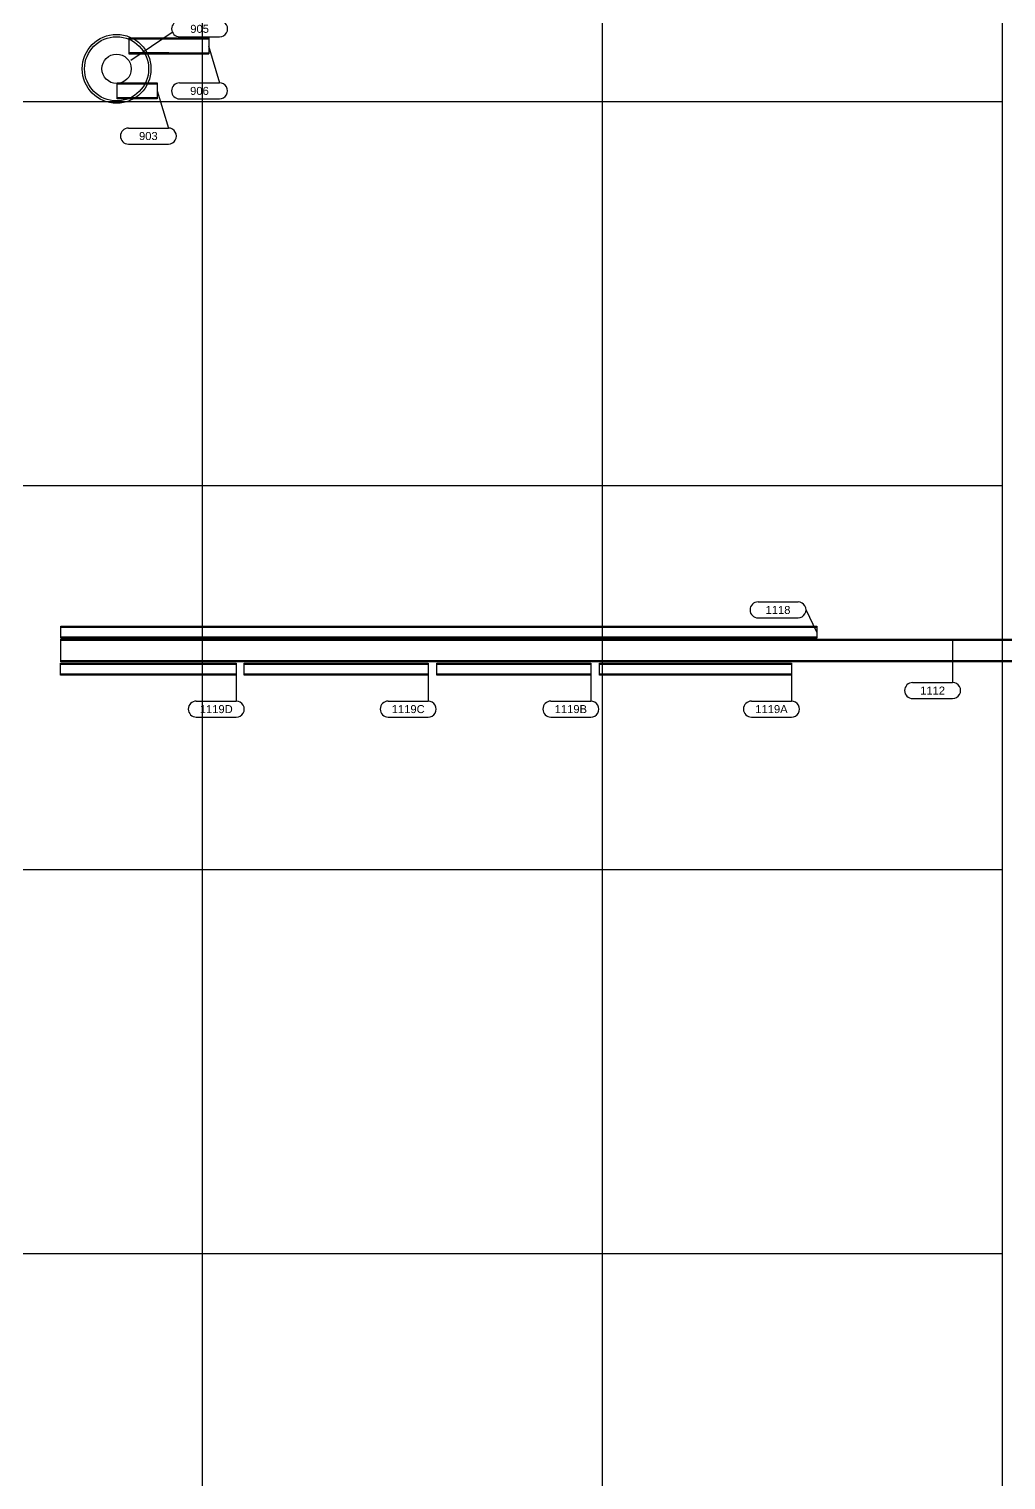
# Model space of a CAD drawing. Header units: inches. Extents: x -21257 to 11444, y 0 to 8704.
# Drawn here: x 5468 to 6934, y 4352 to 6528 of the extents above; entities that cross this region are included whole.
import ezdxf
from ezdxf.enums import TextEntityAlignment as Align

# ---------------------------------------------------------------- set-up
doc = ezdxf.new("R2010")
doc.units = ezdxf.units.IN
doc.header["$MEASUREMENT"] = 0
doc.linetypes.add('ACAD_ISO02W100', pattern=[15, 12, -3])
doc.linetypes.add('CENTER2', pattern=[1.125, 0.75, -0.125, 0.125, -0.125])
for name, color, linetype in [('1100-CONV-BELT', 6, 'Continuous'), ('1100-CONV-GUARD', 6, 'Continuous'), ('1100-CONV-LAYOUT', 152, 'Continuous'), ('1100-CONV-NUMBERS', 152, 'Continuous'), ('1200-CONV-LAYOUT', 12, 'Continuous'), ('900-CONV-LAYOUT', 5, 'Continuous'), ('900-CONV-NUMBERS', 5, 'Continuous'), ('Bldg_Cline', 8, 'CENTER2')]:
    doc.layers.add(name, color=color, linetype=linetype)
doc.styles.get("Standard").update_dxf_attribs({"font": 'helvl.shx'})

# ---------------------------------------------------------------- blocks, each defined once
blk = doc.blocks.new('Promise-US15-100330-00-10-003 Bldg Colums')
at = {"layer": 'Bldg_Cline'}
for p, q in [((4800, 7192), (4800, 8)), ((5400, 7192), (5400, 8)), ((6000, 7192), (6000, 8)), ((72, 5904), (6000, 5904)), ((72, 5328), (6000, 5328)), ((72, 4752), (6000, 4752)), ((72, 4176), (6000, 4176))]:
    blk.add_line(p, q, dxfattribs=at)
blk = doc.blocks.new('DCBLOCK')
at = {"linetype": 'Continuous'}
for p, q in [((-0.625, 0), (0, 0)), ((-0.625, -0.25), (0, -0.25))]:
    blk.add_line(p, q, dxfattribs=at)
for centre, start, end in [((-0.625, -0.125), 90, 269.9999), ((0, -0.125), 269.9999, 90)]:
    blk.add_arc(centre, 0.125, start, end)
blk.add_attdef('FORTNAITEM', text='', height=0.125).set_placement((-0.313, -0.125), align=Align.MIDDLE_CENTER)
at = {"flags": 1}
blk.add_attdef('SERIALNUM', (-0.625, -0.344), '', height=0.125, dxfattribs=at)
blk = doc.blocks.new('Promise-US15-100330-00-20-408 900 1100 Series')
at = {"color": 1}
for p, q in [((-8383.3, -8934, 30), (-8367.2, -8934, 30)), ((-8376.1, -8934.1, 30), (-8367.2, -8934.1, 30)), ((-8367.2, -8933.3, 30), (-8367.1, -8933.3, 30)), ((-8367.1, -8933.3, 30), (-8367, -8933.3, 30)), ((-8367, -8933.3, 30), (-8366.1, -8933.2, 30)), ((-8366.1, -8933.2, 30), (-8363.6, -8933.2, 30)), ((-8425.9, -8992.7, 30), (-8425.9, -8976.6, 30)), ((-8426.6, -8992.9, 30), (-8426.6, -8992.7, 30)), ((-8426.6, -8992.7, 30), (-8426.6, -8992.7, 30)), ((-8426.6, -8993.7, 30), (-8426.6, -8992.9, 30)), ((-8426.6, -8996.2, 30), (-8426.6, -8993.7, 30))]:
    blk.add_line(p, q, dxfattribs=at)
for centre, radius, start, end in [((-8426.2, -8933.6, 30), 62.6, 269.6364, 0.3636), ((-8426.2, -8933.6, 30), 59, 269.6364, 0.3636), ((-8428.5, -8931.3, 30), 28.4, 275.4025, 354.7449), ((-8428.7, -8931.2, 30), 27.1, 275.9015, 354.1549)]:
    blk.add_arc(centre, radius, start, end, dxfattribs=at)
at = {"layer": '1100-CONV-GUARD', "color": 1}
blk.add_3dface([(-8369.2, -8934, 30), (-8367.7, -8934, 30), (-8367.7, -8934, 30), (-8369.2, -8934, 30)], dxfattribs=at)
blk.add_3dface([(-8369.2, -8934, 30), (-8367.7, -8934, 30), (-8367.7, -8934, 30), (-8369.2, -8934, 30)], dxfattribs=at)
at = {"layer": '1100-CONV-LAYOUT', "linetype": 'Continuous'}
for p, q in [((-8400.2, -7253.9, 23.5), (-8401.7, -7253.9, 23.5)), ((-8400.2, -7253.9, 30), (-8401.7, -7253.9, 30)), ((-8400.2, -7253.9, 30), (-8400.2, -7253.9, 23.5)), ((-8369.2, -7253.9, 23.5), (-8367.7, -7253.9, 23.5)), ((-8369.2, -7253.9, 30), (-8369.2, -7253.9, 23.5)), ((-8367.7, -7253.9, 30), (-8369.2, -7253.9, 30)), ((-8400.2, -8933.9, 23.5), (-8401.7, -8933.9, 23.5)), ((-8401.7, -8933.9, 30), (-8400.2, -8933.9, 30)), ((-8400.2, -8933.9, 30), (-8400.2, -8933.9, 23.5)), ((-8367.7, -8933.9, 23.5), (-8369.2, -8933.9, 23.5)), ((-8369.2, -8933.9, 23.5), (-8369.2, -8933.9, 30)), ((-8367.7, -8933.9, 30), (-8369.2, -8933.9, 30))]:
    blk.add_line(p, q, dxfattribs=at)
at = {"layer": '1100-CONV-LAYOUT', "color": 1, "linetype": 'Continuous'}
for p, q in [((-8400.2, -8934, 30), (-8401.7, -8934, 30)), ((-8401.7, -8934, 30), (-8400.2, -8934, 30)), ((-8400.2, -8934, 23.5), (-8401.7, -8934, 23.5)), ((-8400.2, -8934, 30), (-8400.2, -8934, 23.5)), ((-8400.2, -8934, 30), (-8400.2, -8934, 23.5)), ((-8367.7, -8934, 30), (-8369.2, -8934, 30)), ((-8369.2, -8934, 30), (-8369.2, -8934, 23.5)), ((-8369.2, -8934, 23.5), (-8367.7, -8934, 23.5)), ((-8367.7, -8934, 30), (-8369.2, -8934, 30)), ((-8369.2, -8934, 23.5), (-8369.2, -8934, 30)), ((-8367.7, -8934, 23.5), (-8369.2, -8934, 23.5)), ((-10034, -8959.6, 23.5), (-10034, -8958.1, 23.5)), ((-10034, -8958.1, 30), (-10034, -8959.6, 30)), ((-10034, -8959.6, 30), (-10034, -8959.6, 23.5)), ((-9416, -8959.6, 23.5), (-9416, -8958.1, 23.5)), ((-9416, -8959.6, 30), (-9416, -8958.1, 30)), ((-9416, -8959.6, 30), (-9416, -8959.6, 23.5)), ((-8816, -8959.6, 23.5), (-8816, -8958.1, 23.5)), ((-8816, -8959.6, 30), (-8816, -8958.1, 30)), ((-8816, -8959.6, 30), (-8816, -8959.6, 23.5)), ((-8696, -8959.6, 23.5), (-8696, -8958.1, 23.5)), ((-8696, -8959.6, 30), (-8696, -8958.1, 30)), ((-8696, -8959.6, 30), (-8696, -8959.6, 23.5)), ((-8695.9, -8959.6, 23.5), (-8695.9, -8958.1, 23.5)), ((-8695.9, -8958.1, 30), (-8695.9, -8959.6, 30)), ((-8695.9, -8959.6, 30), (-8695.9, -8959.6, 23.5)), ((-8426.9, -8959.6, 30), (-8426.9, -8959.6, 23.5)), ((-8426.9, -8959.6, 30), (-8426.9, -8959.6, 23.5)), ((-8426.9, -8959.6, 30), (-8426.9, -8959.6, 23.5)), ((-8425.9, -8959.6, 23.5), (-8425.9, -8958.1, 23.5)), ((-8425.9, -8959.6, 30), (-8425.9, -8958.1, 30)), ((-8425.9, -8959.6, 30), (-8425.9, -8959.6, 23.5)), ((-10034, -8992.1, 23.5), (-10034, -8990.6, 23.5)), ((-10034, -8990.6, 23.5), (-10034, -8990.6, 30)), ((-10034, -8992.1, 30), (-10034, -8990.6, 30)), ((-9416, -8990.6, 23.5), (-9416, -8992.1, 23.5)), ((-9416, -8990.6, 30), (-9416, -8990.6, 23.5)), ((-9416, -8992.1, 30), (-9416, -8990.6, 30)), ((-8816, -8990.6, 23.5), (-8816, -8992.1, 23.5)), ((-8816, -8990.6, 30), (-8816, -8990.6, 23.5)), ((-8816, -8992.1, 30), (-8816, -8990.6, 30)), ((-8696, -8990.6, 23.5), (-8696, -8992.1, 23.5)), ((-8696, -8990.6, 30), (-8696, -8990.6, 23.5)), ((-8696, -8992.1, 30), (-8696, -8990.6, 30)), ((-8695.9, -8992.1, 23.5), (-8695.9, -8990.6, 23.5)), ((-8695.9, -8990.6, 23.5), (-8695.9, -8990.6, 30)), ((-8695.9, -8992.1, 30), (-8695.9, -8990.6, 30)), ((-8425.9, -8990.6, 23.5), (-8425.9, -8992.1, 23.5)), ((-8425.9, -8990.6, 30), (-8425.9, -8990.6, 23.5)), ((-8425.9, -8992.1, 30), (-8425.9, -8990.6, 30))]:
    blk.add_line(p, q, dxfattribs=at)
at = {"layer": '1100-CONV-LAYOUT', "color": 1, "linetype": 'ACAD_ISO02W100'}
for p, q in [((-8387.7, -8934, 30), (-8387.7, -8934, 30)), ((-8381.7, -8934, 30), (-8381.7, -8934, 30))]:
    blk.add_line(p, q, dxfattribs=at)
at = {"layer": '1100-CONV-LAYOUT'}
for points in [[(-8420.2, -7253.9, 30), (-8420.2, -7253.9, 26.5), (-8421.7, -7253.9, 26.5), (-8421.7, -7253.9, 30)], [(-8420.2, -7253.9, 26.5), (-8420.2, -8933.9, 26.5), (-8421.7, -8933.9, 26.5), (-8421.7, -7253.9, 26.5)], [(-8420.2, -7253.9, 30), (-8420.2, -8933.9, 30), (-8421.7, -8933.9, 30), (-8421.7, -7253.9, 30)], [(-8405.2, -7253.9, 30), (-8405.2, -8933.9, 30), (-8420.2, -8933.9, 30), (-8420.2, -7253.9, 30)], [(-8420.2, -7253.9, 30), (-8420.2, -8933.9, 30), (-8420.2, -8933.9, 26.5), (-8420.2, -7253.9, 26.5)], [(-8403.7, -7253.9, 30), (-8403.7, -7253.9, 26.5), (-8405.2, -7253.9, 26.5), (-8405.2, -7253.9, 30)], [(-8405.2, -7253.9, 30), (-8405.2, -8933.9, 30), (-8405.2, -8933.9, 26.5), (-8405.2, -7253.9, 26.5)], [(-8403.7, -7253.9, 26.5), (-8403.7, -8933.9, 26.5), (-8405.2, -8933.9, 26.5), (-8405.2, -7253.9, 26.5)], [(-8403.7, -7253.9, 30), (-8403.7, -8933.9, 30), (-8405.2, -8933.9, 30), (-8405.2, -7253.9, 30)], [(-8400.2, -7253.9, 23.5), (-8400.2, -8933.9, 23.5), (-8401.7, -8933.9, 23.5), (-8401.7, -7253.9, 23.5)], [(-8400.2, -7253.9, 30), (-8400.2, -8933.9, 30), (-8401.7, -8933.9, 30), (-8401.7, -7253.9, 30)], [(-8369.2, -7253.9, 30), (-8369.2, -8933.9, 30), (-8400.2, -8933.9, 30), (-8400.2, -7253.9, 30)], [(-8400.2, -7253.9, 30), (-8400.2, -8933.9, 30), (-8400.2, -8933.9, 23.5), (-8400.2, -7253.9, 23.5)], [(-8369.2, -7253.9, 30), (-8369.2, -8933.9, 30), (-8369.2, -8933.9, 23.5), (-8369.2, -7253.9, 23.5)], [(-8367.7, -7253.9, 23.5), (-8367.7, -8933.9, 23.5), (-8369.2, -8933.9, 23.5), (-8369.2, -7253.9, 23.5)], [(-8367.7, -7253.9, 30), (-8367.7, -8933.9, 30), (-8369.2, -8933.9, 30), (-8369.2, -7253.9, 30)], [(-8364.2, -7253.9, 30), (-8364.2, -7253.9, 26.5), (-8365.7, -7253.9, 26.5), (-8365.7, -7253.9, 30)], [(-8364.2, -7253.9, 26.5), (-8364.2, -8933.9, 26.5), (-8365.7, -8933.9, 26.5), (-8365.7, -7253.9, 26.5)], [(-8364.2, -7253.9, 30), (-8364.2, -8933.9, 30), (-8365.7, -8933.9, 30), (-8365.7, -7253.9, 30)], [(-8349.2, -7253.9, 30), (-8349.2, -8933.9, 30), (-8364.2, -8933.9, 30), (-8364.2, -7253.9, 30)], [(-8364.2, -7253.9, 30), (-8364.2, -8933.9, 30), (-8364.2, -8933.9, 26.5), (-8364.2, -7253.9, 26.5)], [(-8347.7, -7253.9, 30), (-8347.7, -7253.9, 26.5), (-8349.2, -7253.9, 26.5), (-8349.2, -7253.9, 30)], [(-8349.2, -7253.9, 30), (-8349.2, -8933.9, 30), (-8349.2, -8933.9, 26.5), (-8349.2, -7253.9, 26.5)], [(-8347.7, -7253.9, 26.5), (-8347.7, -8933.9, 26.5), (-8349.2, -8933.9, 26.5), (-8349.2, -7253.9, 26.5)], [(-8347.7, -7253.9, 30), (-8347.7, -8933.9, 30), (-8349.2, -8933.9, 30), (-8349.2, -7253.9, 30)], [(-8421.7, -8933.9, 30), (-8420.2, -8933.9, 30), (-8420.2, -8933.9, 26.5), (-8421.7, -8933.9, 26.5)], [(-8403.7, -8933.9, 30), (-8403.7, -8933.9, 26.5), (-8405.2, -8933.9, 26.5), (-8405.2, -8933.9, 30)], [(-8365.7, -8933.9, 30), (-8364.2, -8933.9, 30), (-8364.2, -8933.9, 26.5), (-8365.7, -8933.9, 26.5)], [(-8347.7, -8933.9, 30), (-8347.7, -8933.9, 26.5), (-8349.2, -8933.9, 26.5), (-8349.2, -8933.9, 30)], [(-10034.8, -8993.9, 30), (-10034.8, -8995.4, 30), (-10034.8, -8995.4, 26.5), (-10034.8, -8993.9, 26.5)], [(-9770.8, -8995.4, 26.5), (-10034.8, -8995.4, 26.5), (-10034.8, -8993.9, 26.5), (-9770.8, -8993.9, 26.5)], [(-9770.8, -8995.4, 30), (-10034.8, -8995.4, 30), (-10034.8, -8993.9, 30), (-9770.8, -8993.9, 30)], [(-9770.8, -9010.4, 30), (-10034.8, -9010.4, 30), (-10034.8, -8995.4, 30), (-9770.8, -8995.4, 30)], [(-9770.8, -8995.4, 30), (-10034.8, -8995.4, 30), (-10034.8, -8995.4, 26.5), (-9770.8, -8995.4, 26.5)], [(-9770.8, -8995.4, 30), (-9770.8, -8995.4, 26.5), (-9770.8, -8993.9, 26.5), (-9770.8, -8993.9, 30)], [(-9758.8, -8993.9, 30), (-9758.8, -8995.4, 30), (-9758.8, -8995.4, 26.5), (-9758.8, -8993.9, 26.5)], [(-9482.8, -8995.4, 26.5), (-9758.8, -8995.4, 26.5), (-9758.8, -8993.9, 26.5), (-9482.8, -8993.9, 26.5)], [(-9482.8, -8995.4, 30), (-9758.8, -8995.4, 30), (-9758.8, -8993.9, 30), (-9482.8, -8993.9, 30)], [(-9482.8, -9010.4, 30), (-9758.8, -9010.4, 30), (-9758.8, -8995.4, 30), (-9482.8, -8995.4, 30)], [(-9482.8, -8995.4, 30), (-9758.8, -8995.4, 30), (-9758.8, -8995.4, 26.5), (-9482.8, -8995.4, 26.5)], [(-9482.8, -8995.4, 30), (-9482.8, -8995.4, 26.5), (-9482.8, -8993.9, 26.5), (-9482.8, -8993.9, 30)], [(-9469.8, -8993.9, 30), (-9469.8, -8995.4, 30), (-9469.8, -8995.4, 26.5), (-9469.8, -8993.9, 26.5)], [(-9238.8, -8995.4, 26.5), (-9469.8, -8995.4, 26.5), (-9469.8, -8993.9, 26.5), (-9238.8, -8993.9, 26.5)], [(-9238.8, -8995.4, 30), (-9469.8, -8995.4, 30), (-9469.8, -8993.9, 30), (-9238.8, -8993.9, 30)], [(-9238.8, -9010.4, 30), (-9469.8, -9010.4, 30), (-9469.8, -8995.4, 30), (-9238.8, -8995.4, 30)], [(-9238.8, -8995.4, 30), (-9469.8, -8995.4, 30), (-9469.8, -8995.4, 26.5), (-9238.8, -8995.4, 26.5)], [(-9238.8, -8995.4, 30), (-9238.8, -8995.4, 26.5), (-9238.8, -8993.9, 26.5), (-9238.8, -8993.9, 30)], [(-9225.8, -8993.9, 30), (-9225.8, -8995.4, 30), (-9225.8, -8995.4, 26.5), (-9225.8, -8993.9, 26.5)], [(-8937.8, -8995.4, 26.5), (-9225.8, -8995.4, 26.5), (-9225.8, -8993.9, 26.5), (-8937.8, -8993.9, 26.5)], [(-8937.8, -8995.4, 30), (-9225.8, -8995.4, 30), (-9225.8, -8993.9, 30), (-8937.8, -8993.9, 30)], [(-8937.8, -9010.4, 30), (-9225.8, -9010.4, 30), (-9225.8, -8995.4, 30), (-8937.8, -8995.4, 30)], [(-8937.8, -8995.4, 30), (-9225.8, -8995.4, 30), (-9225.8, -8995.4, 26.5), (-8937.8, -8995.4, 26.5)], [(-8937.8, -8995.4, 30), (-8937.8, -8995.4, 26.5), (-8937.8, -8993.9, 26.5), (-8937.8, -8993.9, 30)], [(-10034.8, -9011.9, 30), (-10034.8, -9011.9, 26.5), (-10034.8, -9010.4, 26.5), (-10034.8, -9010.4, 30)], [(-9770.8, -9010.4, 30), (-10034.8, -9010.4, 30), (-10034.8, -9010.4, 26.5), (-9770.8, -9010.4, 26.5)], [(-9770.8, -9011.9, 26.5), (-10034.8, -9011.9, 26.5), (-10034.8, -9010.4, 26.5), (-9770.8, -9010.4, 26.5)], [(-9770.8, -9011.9, 30), (-10034.8, -9011.9, 30), (-10034.8, -9010.4, 30), (-9770.8, -9010.4, 30)], [(-9770.8, -9011.9, 30), (-9770.8, -9011.9, 26.5), (-9770.8, -9010.4, 26.5), (-9770.8, -9010.4, 30)], [(-9758.8, -9011.9, 30), (-9758.8, -9011.9, 26.5), (-9758.8, -9010.4, 26.5), (-9758.8, -9010.4, 30)], [(-9482.8, -9010.4, 30), (-9758.8, -9010.4, 30), (-9758.8, -9010.4, 26.5), (-9482.8, -9010.4, 26.5)], [(-9482.8, -9011.9, 26.5), (-9758.8, -9011.9, 26.5), (-9758.8, -9010.4, 26.5), (-9482.8, -9010.4, 26.5)], [(-9482.8, -9011.9, 30), (-9758.8, -9011.9, 30), (-9758.8, -9010.4, 30), (-9482.8, -9010.4, 30)], [(-9482.8, -9011.9, 30), (-9482.8, -9011.9, 26.5), (-9482.8, -9010.4, 26.5), (-9482.8, -9010.4, 30)], [(-9469.8, -9011.9, 30), (-9469.8, -9011.9, 26.5), (-9469.8, -9010.4, 26.5), (-9469.8, -9010.4, 30)], [(-9238.8, -9010.4, 30), (-9469.8, -9010.4, 30), (-9469.8, -9010.4, 26.5), (-9238.8, -9010.4, 26.5)], [(-9238.8, -9011.9, 26.5), (-9469.8, -9011.9, 26.5), (-9469.8, -9010.4, 26.5), (-9238.8, -9010.4, 26.5)], [(-9238.8, -9011.9, 30), (-9469.8, -9011.9, 30), (-9469.8, -9010.4, 30), (-9238.8, -9010.4, 30)], [(-9238.8, -9011.9, 30), (-9238.8, -9011.9, 26.5), (-9238.8, -9010.4, 26.5), (-9238.8, -9010.4, 30)], [(-9225.8, -9011.9, 30), (-9225.8, -9011.9, 26.5), (-9225.8, -9010.4, 26.5), (-9225.8, -9010.4, 30)], [(-8937.8, -9010.4, 30), (-9225.8, -9010.4, 30), (-9225.8, -9010.4, 26.5), (-8937.8, -9010.4, 26.5)], [(-8937.8, -9011.9, 26.5), (-9225.8, -9011.9, 26.5), (-9225.8, -9010.4, 26.5), (-8937.8, -9010.4, 26.5)], [(-8937.8, -9011.9, 30), (-9225.8, -9011.9, 30), (-9225.8, -9010.4, 30), (-8937.8, -9010.4, 30)], [(-8937.8, -9011.9, 30), (-8937.8, -9011.9, 26.5), (-8937.8, -9010.4, 26.5), (-8937.8, -9010.4, 30)]]:
    blk.add_3dface(points, dxfattribs=at)
at = {"layer": '1100-CONV-LAYOUT', "color": 8}
for points in [[(-10034, -8938.3, 30), (-10034, -8939.8, 30), (-10034, -8939.8, 26.5), (-10034, -8938.3, 26.5)], [(-8900, -8939.8, 26.5), (-10034, -8939.8, 26.5), (-10034, -8938.3, 26.5), (-8900, -8938.3, 26.5)], [(-8900, -8939.8, 30), (-10034, -8939.8, 30), (-10034, -8938.3, 30), (-8900, -8938.3, 30)], [(-8900, -8954.8, 30), (-10034, -8954.8, 30), (-10034, -8939.8, 30), (-8900, -8939.8, 30)], [(-8900, -8939.8, 30), (-10034, -8939.8, 30), (-10034, -8939.8, 26.5), (-8900, -8939.8, 26.5)], [(-9380, -8939.8, 30), (-9380, -8939.8, 26.5), (-9380, -8938.3, 26.5), (-9380, -8938.3, 30)], [(-8900, -8939.8, 30), (-8900, -8939.8, 26.5), (-8900, -8938.3, 26.5), (-8900, -8938.3, 30)], [(-10034, -8956.3, 30), (-10034, -8956.3, 26.5), (-10034, -8954.8, 26.5), (-10034, -8954.8, 30)], [(-8900, -8954.8, 30), (-10034, -8954.8, 30), (-10034, -8954.8, 26.5), (-8900, -8954.8, 26.5)], [(-8900, -8956.3, 26.5), (-10034, -8956.3, 26.5), (-10034, -8954.8, 26.5), (-8900, -8954.8, 26.5)], [(-8900, -8956.3, 30), (-10034, -8956.3, 30), (-10034, -8954.8, 30), (-8900, -8954.8, 30)], [(-9380, -8956.3, 30), (-9380, -8956.3, 26.5), (-9380, -8954.8, 26.5), (-9380, -8954.8, 30)], [(-8900, -8956.3, 30), (-8900, -8956.3, 26.5), (-8900, -8954.8, 26.5), (-8900, -8954.8, 30)]]:
    blk.add_3dface(points, dxfattribs=at)
at = {"layer": '1100-CONV-LAYOUT', "color": 1}
for points in [[(-8696, -8959.6, 23.5), (-10034, -8959.6, 23.5), (-10034, -8958.1, 23.5), (-8696, -8958.1, 23.5)], [(-8696, -8959.6, 30), (-10034, -8959.6, 30), (-10034, -8958.1, 30), (-8696, -8958.1, 30)], [(-8696, -8990.6, 30), (-10034, -8990.6, 30), (-10034, -8959.6, 30), (-8696, -8959.6, 30)], [(-8696, -8959.6, 30), (-10034, -8959.6, 30), (-10034, -8959.6, 23.5), (-8696, -8959.6, 23.5)], [(-8425.9, -8959.6, 23.5), (-8695.9, -8959.6, 23.5), (-8695.9, -8958.1, 23.5), (-8425.9, -8958.1, 23.5)], [(-8425.9, -8959.6, 30), (-8695.9, -8959.6, 30), (-8695.9, -8958.1, 30), (-8425.9, -8958.1, 30)], [(-8425.9, -8990.6, 30), (-8695.9, -8990.6, 30), (-8695.9, -8959.6, 30), (-8425.9, -8959.6, 30)], [(-8425.9, -8959.6, 30), (-8695.9, -8959.6, 30), (-8695.9, -8959.6, 23.5), (-8425.9, -8959.6, 23.5)], [(-8696, -8990.6, 30), (-10034, -8990.6, 30), (-10034, -8990.6, 23.5), (-8696, -8990.6, 23.5)], [(-8696, -8992.1, 23.5), (-10034, -8992.1, 23.5), (-10034, -8990.6, 23.5), (-8696, -8990.6, 23.5)], [(-8696, -8992.1, 30), (-10034, -8992.1, 30), (-10034, -8990.6, 30), (-8696, -8990.6, 30)], [(-8425.9, -8990.6, 30), (-8695.9, -8990.6, 30), (-8695.9, -8990.6, 23.5), (-8425.9, -8990.6, 23.5)], [(-8425.9, -8992.1, 23.5), (-8695.9, -8992.1, 23.5), (-8695.9, -8990.6, 23.5), (-8425.9, -8990.6, 23.5)], [(-8425.9, -8992.1, 30), (-8695.9, -8992.1, 30), (-8695.9, -8990.6, 30), (-8425.9, -8990.6, 30)]]:
    blk.add_3dface(points, dxfattribs=at)
at = {"layer": '1100-CONV-NUMBERS', "linetype": 'Continuous'}
for p, q in [((-8384.7, -7253.9, 30), (-8416.9, -7182.7, 360)), ((-8356.7, -7253.9, 30), (-8312.7, -7199.9, 360)), ((-8412.7, -7253.9, 30), (-8461.9, -7214, 360)), ((-9770.8, -9002.9, 30), (-9770.8, -9050.9, 360)), ((-9482.8, -9002.9, 30), (-9482.8, -9050.9, 360)), ((-9238.8, -9002.9, 30), (-9238.8, -9050.9, 360)), ((-8937.8, -9002.9, 30), (-8937.8, -9050.9, 360))]:
    blk.add_line(p, q, dxfattribs=at)
at = {"layer": '1100-CONV-NUMBERS', "color": 8, "linetype": 'Continuous'}
blk.add_line((-8900, -8947.3, 30), (-8916, -8914.2, 360), dxfattribs=at)
at = {"layer": '1100-CONV-NUMBERS', "color": 1, "linetype": 'Continuous'}
for p, q in [((-8696, -8975.1, 30), (-8696, -9023.1, 360)), ((-8425.9, -8975.1, 30), (-8425.9, -9023.1, 360))]:
    blk.add_line(p, q, dxfattribs=at)
at = {"layer": '900-CONV-LAYOUT', "elevation": 26.5}
for points in [[(-9932, -8056.1), (-9812, -8056.1)], [(-9932, -8056.1), (-9932, -8080.1)], [(-9932, -8057.6), (-9812, -8057.6)], [(-9812, -8056.1), (-9812, -8080.1)], [(-9932, -8078.6), (-9812, -8078.6)], [(-9932, -8080.1), (-9812, -8080.1)]]:
    blk.add_lwpolyline(points, dxfattribs=at)
at = {"layer": '900-CONV-LAYOUT'}
for radius in [51.6, 48.1, 22]:
    blk.add_circle((-9950.4, -8102.7, -177.5), radius, dxfattribs=at)
for points in [[(-9872, -8057.6, 30), (-9932, -8057.6, 30), (-9932, -8057.6, 26.5), (-9872, -8057.6, 26.5)], [(-9872, -8078.6, 30), (-9932, -8078.6, 30), (-9932, -8078.6, 26.5), (-9872, -8078.6, 26.5)], [(-9949.5, -8123.8, 30), (-9949.5, -8125.3, 30), (-9949.5, -8125.3, 26.5), (-9949.5, -8123.8, 26.5)], [(-9889.5, -8125.3, 26.5), (-9949.5, -8125.3, 26.5), (-9949.5, -8123.8, 26.5), (-9889.5, -8123.8, 26.5)], [(-9889.5, -8125.3, 30), (-9949.5, -8125.3, 30), (-9949.5, -8123.8, 30), (-9889.5, -8123.8, 30)], [(-9889.5, -8146.3, 30), (-9949.5, -8146.3, 30), (-9949.5, -8125.3, 30), (-9889.5, -8125.3, 30)], [(-9889.5, -8125.3, 30), (-9949.5, -8125.3, 30), (-9949.5, -8125.3, 26.5), (-9889.5, -8125.3, 26.5)], [(-9889.5, -8125.3, 30), (-9889.5, -8125.3, 26.5), (-9889.5, -8123.8, 26.5), (-9889.5, -8123.8, 30)], [(-9949.5, -8147.8, 30), (-9949.5, -8147.8, 26.5), (-9949.5, -8146.3, 26.5), (-9949.5, -8146.3, 30)], [(-9889.5, -8146.3, 30), (-9949.5, -8146.3, 30), (-9949.5, -8146.3, 26.5), (-9889.5, -8146.3, 26.5)], [(-9889.5, -8147.8, 26.5), (-9949.5, -8147.8, 26.5), (-9949.5, -8146.3, 26.5), (-9889.5, -8146.3, 26.5)], [(-9889.5, -8147.8, 30), (-9949.5, -8147.8, 30), (-9949.5, -8146.3, 30), (-9889.5, -8146.3, 30)], [(-9889.5, -8147.8, 30), (-9889.5, -8147.8, 26.5), (-9889.5, -8146.3, 26.5), (-9889.5, -8146.3, 30)]]:
    blk.add_3dface(points, dxfattribs=at)
at = {"layer": '900-CONV-NUMBERS', "linetype": 'Continuous'}
for p, q in [((-9929.2, -8089.7, 230.1), (-9866.8, -8047.6, 360)), ((-9812.7, -8068.1, 30), (-9796, -8123.8, 360)), ((-9889.5, -8135.8, 30), (-9872.7, -8191.5, 360))]:
    blk.add_line(p, q, dxfattribs=at)
at = {"layer": '1100-CONV-NUMBERS', "xscale": 96, "yscale": 96, "zscale": 96}
for p, values in [((-8416.9, -7182.7, 360), {'FORTNAITEM': '1120'}), ((-8312.7, -7199.9, 360), {'FORTNAITEM': '1122'}), ((-8461.9, -7214, 360), {'FORTNAITEM': '1121'}), ((-9770.8, -9050.9, 360), {'FORTNAITEM': '1119D'}), ((-9482.8, -9050.9, 360), {'FORTNAITEM': '1119C'}), ((-9238.8, -9050.9, 360), {'FORTNAITEM': '1119B'}), ((-8937.8, -9050.9, 360), {'FORTNAITEM': '1119A'})]:
    blk.add_blockref('DCBLOCK', p, dxfattribs=at).add_auto_attribs(values)
at = {"layer": '1100-CONV-NUMBERS', "color": 8, "xscale": 96, "yscale": 96, "zscale": 96}
blk.add_blockref('DCBLOCK', (-8928, -8902.2, 360), dxfattribs=at).add_auto_attribs({'FORTNAITEM': '1118'})
at = {"layer": '1100-CONV-NUMBERS', "color": 1, "xscale": 96, "yscale": 96, "zscale": 96}
for p, values in [((-8696, -9023.1, 360), {'FORTNAITEM': '1112'}), ((-8425.9, -9023.1, 360), {'FORTNAITEM': '1108'})]:
    blk.add_blockref('DCBLOCK', p, dxfattribs=at).add_auto_attribs(values)
at = {"layer": '900-CONV-NUMBERS', "xscale": 96, "yscale": 96, "zscale": 96}
for p, values in [((-9795.8, -8030.7, 360), {'FORTNAITEM': '905'}), ((-9796, -8123.8, 360), {'FORTNAITEM': '906'}), ((-9872.7, -8191.5, 360), {'FORTNAITEM': '903'})]:
    blk.add_blockref('DCBLOCK', p, dxfattribs=at).add_auto_attribs(values)

msp = doc.modelspace()

# ---------------------------------------------------------------- linework, layer by layer
at = {"layer": '1100-CONV-LAYOUT', "invisible_edges": 15}
for points in [[(6646.5, 6203.9, 30), (6644.5, 6219, 30), (6646, 6219, 30), (6647.9, 6204.3, 30)], [(6646.5, 6203.9, 24), (6644.5, 6219, 24), (6646, 6219, 24), (6647.9, 6204.3, 24)], [(6679.8, 6213, 30), (6679, 6219, 30), (6646, 6219, 30), (6647.9, 6204.3, 30)], [(6652.4, 6189.9, 30), (6646.5, 6203.9, 30), (6647.9, 6204.3, 30), (6653.7, 6190.7, 30)], [(6652.4, 6189.9, 24), (6646.5, 6203.9, 24), (6647.9, 6204.3, 24), (6653.7, 6190.7, 24)], [(6682.1, 6207.4, 30), (6679.8, 6213, 30), (6647.9, 6204.3, 30), (6653.7, 6190.7, 30)], [(6685.9, 6202.6, 30), (6682.1, 6207.4, 30), (6653.7, 6190.7, 30), (6662.7, 6179, 30)], [(6690.7, 6198.9, 30), (6685.9, 6202.6, 30), (6662.7, 6179, 30), (6674.6, 6170.1, 30)], [(6681.2, 6213.3, 30), (6680.5, 6219, 30), (6679, 6219, 30), (6679.8, 6213, 30)], [(6681.2, 6213.3, 24), (6680.5, 6219, 24), (6679, 6219, 24), (6679.8, 6213, 24)], [(6683.4, 6208.1, 30), (6681.2, 6213.3, 30), (6679.8, 6213, 30), (6682.1, 6207.4, 30)], [(6683.4, 6208.1, 24), (6681.2, 6213.3, 24), (6679.8, 6213, 24), (6682.1, 6207.4, 24)], [(6686.9, 6203.6, 30), (6683.4, 6208.1, 30), (6682.1, 6207.4, 30), (6685.9, 6202.6, 30)], [(6686.9, 6203.6, 24), (6683.4, 6208.1, 24), (6682.1, 6207.4, 24), (6685.9, 6202.6, 24)], [(6691.5, 6200.2, 30), (6686.9, 6203.6, 30), (6685.9, 6202.6, 30), (6690.7, 6198.9, 30)], [(6691.5, 6200.2, 24), (6686.9, 6203.6, 24), (6685.9, 6202.6, 24), (6690.7, 6198.9, 24)], [(6661.7, 6178, 30), (6652.4, 6189.9, 30), (6653.7, 6190.7, 30), (6662.7, 6179, 30)], [(6661.7, 6178, 24), (6652.4, 6189.9, 24), (6653.7, 6190.7, 24), (6662.7, 6179, 24)], [(6696.4, 6196.7, 30), (6690.7, 6198.9, 30), (6674.6, 6170.1, 30), (6688.3, 6164.7, 30)], [(6702.4, 6196, 30), (6696.4, 6196.7, 30), (6688.3, 6164.7, 30), (6703, 6163, 30)], [(6696.7, 6198.1, 30), (6691.5, 6200.2, 30), (6690.7, 6198.9, 30), (6696.4, 6196.7, 30)], [(6696.7, 6198.1, 24), (6691.5, 6200.2, 24), (6690.7, 6198.9, 24), (6696.4, 6196.7, 24)], [(6702.4, 6197.5, 30), (6696.7, 6198.1, 30), (6696.4, 6196.7, 30), (6702.4, 6196, 30)], [(6702.4, 6197.5, 24), (6696.7, 6198.1, 24), (6696.4, 6196.7, 24), (6702.4, 6196, 24)], [(6867.6, 6193.5, 30), (6852.5, 6195.3, 30), (6852.5, 6193.8, 30), (6867.2, 6192.1, 30)], [(6867.6, 6193.5, 24), (6852.5, 6195.3, 24), (6852.5, 6193.8, 24), (6867.2, 6192.1, 24)], [(6859.1, 6160.1, 30), (6853.1, 6160.8, 30), (6852.5, 6193.8, 30), (6867.2, 6192.1, 30)], [(6864.8, 6157.8, 30), (6859.1, 6160.1, 30), (6867.2, 6192.1, 30), (6880.9, 6186.6, 30)], [(6864.8, 6157.8, 30), (6859.1, 6160.1, 30), (6867.2, 6192.1, 30), (6880.9, 6186.6, 30)], [(6869.6, 6154.2, 30), (6864.8, 6157.8, 30), (6880.9, 6186.6, 30), (6892.7, 6177.7, 30)], [(6869.6, 6154.2, 30), (6864.8, 6157.8, 30), (6880.9, 6186.6, 30), (6892.7, 6177.7, 30)], [(6881.7, 6187.9, 30), (6867.6, 6193.5, 30), (6867.2, 6192.1, 30), (6880.9, 6186.6, 30)], [(6881.7, 6187.9, 24), (6867.6, 6193.5, 24), (6867.2, 6192.1, 24), (6880.9, 6186.6, 24)], [(6881.7, 6187.9, 30), (6867.6, 6193.5, 30), (6867.2, 6192.1, 30), (6880.9, 6186.6, 30)], [(6881.7, 6187.9, 24), (6867.6, 6193.5, 24), (6867.2, 6192.1, 24), (6880.9, 6186.6, 24)], [(6893.8, 6178.8, 30), (6881.7, 6187.9, 30), (6880.9, 6186.6, 30), (6892.7, 6177.7, 30)], [(6893.8, 6178.8, 24), (6881.7, 6187.9, 24), (6880.9, 6186.6, 24), (6892.7, 6177.7, 24)], [(6893.8, 6178.8, 30), (6881.7, 6187.9, 30), (6880.9, 6186.6, 30), (6892.7, 6177.7, 30)], [(6893.8, 6178.8, 24), (6881.7, 6187.9, 24), (6880.9, 6186.6, 24), (6892.7, 6177.7, 24)], [(6673.8, 6168.8, 30), (6661.7, 6178, 30), (6662.7, 6179, 30), (6674.6, 6170.1, 30)], [(6673.8, 6168.8, 24), (6661.7, 6178, 24), (6662.7, 6179, 24), (6674.6, 6170.1, 24)], [(6687.9, 6163.2, 30), (6673.8, 6168.8, 30), (6674.6, 6170.1, 30), (6688.3, 6164.7, 30)], [(6687.9, 6163.2, 24), (6673.8, 6168.8, 24), (6674.6, 6170.1, 24), (6688.3, 6164.7, 24)], [(6703, 6161.5, 30), (6687.9, 6163.2, 30), (6688.3, 6164.7, 30), (6703, 6163, 30)], [(6703, 6161.5, 24), (6687.9, 6163.2, 24), (6688.3, 6164.7, 24), (6703, 6163, 24)], [(6858.8, 6158.6, 30), (6853.1, 6159.3, 30), (6853.1, 6160.8, 30), (6859.1, 6160.1, 30)], [(6858.8, 6158.6, 24), (6853.1, 6159.3, 24), (6853.1, 6160.8, 24), (6859.1, 6160.1, 24)], [(6864, 6156.5, 30), (6858.8, 6158.6, 30), (6859.1, 6160.1, 30), (6864.8, 6157.8, 30)], [(6864, 6156.5, 24), (6858.8, 6158.6, 24), (6859.1, 6160.1, 24), (6864.8, 6157.8, 24)], [(6864, 6156.5, 30), (6858.8, 6158.6, 30), (6859.1, 6160.1, 30), (6864.8, 6157.8, 30)], [(6864, 6156.5, 24), (6858.8, 6158.6, 24), (6859.1, 6160.1, 24), (6864.8, 6157.8, 24)], [(6873.4, 6149.4, 30), (6869.6, 6154.2, 30), (6892.7, 6177.7, 30), (6901.8, 6166.1, 30)], [(6873.4, 6149.4, 30), (6869.6, 6154.2, 30), (6892.7, 6177.7, 30), (6901.8, 6166.1, 30)], [(6875.7, 6143.8, 30), (6873.4, 6149.4, 30), (6901.8, 6166.1, 30), (6907.5, 6152.4, 30)], [(6875.7, 6143.8, 30), (6873.4, 6149.4, 30), (6901.8, 6166.1, 30), (6907.5, 6152.4, 30)], [(6903.1, 6166.8, 30), (6893.8, 6178.8, 30), (6892.7, 6177.7, 30), (6901.8, 6166.1, 30)], [(6903.1, 6166.8, 24), (6893.8, 6178.8, 24), (6892.7, 6177.7, 24), (6901.8, 6166.1, 24)], [(6903.1, 6166.8, 30), (6893.8, 6178.8, 30), (6892.7, 6177.7, 30), (6901.8, 6166.1, 30)], [(6903.1, 6166.8, 24), (6893.8, 6178.8, 24), (6892.7, 6177.7, 24), (6901.8, 6166.1, 24)], [(6909, 6152.8, 30), (6903.1, 6166.8, 30), (6901.8, 6166.1, 30), (6907.5, 6152.4, 30)], [(6909, 6152.8, 24), (6903.1, 6166.8, 24), (6901.8, 6166.1, 24), (6907.5, 6152.4, 24)], [(6909, 6152.8, 30), (6903.1, 6166.8, 30), (6901.8, 6166.1, 30), (6907.5, 6152.4, 30)], [(6909, 6152.8, 24), (6903.1, 6166.8, 24), (6901.8, 6166.1, 24), (6907.5, 6152.4, 24)], [(6868.6, 6153.1, 30), (6864, 6156.5, 30), (6864.8, 6157.8, 30), (6869.6, 6154.2, 30)], [(6868.6, 6153.1, 24), (6864, 6156.5, 24), (6864.8, 6157.8, 24), (6869.6, 6154.2, 24)], [(6868.6, 6153.1, 30), (6864, 6156.5, 30), (6864.8, 6157.8, 30), (6869.6, 6154.2, 30)], [(6868.6, 6153.1, 24), (6864, 6156.5, 24), (6864.8, 6157.8, 24), (6869.6, 6154.2, 24)], [(6872.1, 6148.6, 30), (6868.6, 6153.1, 30), (6869.6, 6154.2, 30), (6873.4, 6149.4, 30)], [(6872.1, 6148.6, 24), (6868.6, 6153.1, 24), (6869.6, 6154.2, 24), (6873.4, 6149.4, 24)], [(6872.1, 6148.6, 30), (6868.6, 6153.1, 30), (6869.6, 6154.2, 30), (6873.4, 6149.4, 30)], [(6872.1, 6148.6, 24), (6868.6, 6153.1, 24), (6869.6, 6154.2, 24), (6873.4, 6149.4, 24)], [(6874.2, 6143.4, 30), (6872.1, 6148.6, 30), (6873.4, 6149.4, 30), (6875.7, 6143.8, 30)], [(6874.2, 6143.4, 24), (6872.1, 6148.6, 24), (6873.4, 6149.4, 24), (6875.7, 6143.8, 24)], [(6874.2, 6143.4, 30), (6872.1, 6148.6, 30), (6873.4, 6149.4, 30), (6875.7, 6143.8, 30)], [(6874.2, 6143.4, 24), (6872.1, 6148.6, 24), (6873.4, 6149.4, 24), (6875.7, 6143.8, 24)], [(6875, 6137.8, 30), (6874.2, 6143.4, 30), (6875.7, 6143.8, 30), (6876.5, 6137.8, 30)], [(6875, 6137.8, 24), (6874.2, 6143.4, 24), (6875.7, 6143.8, 24), (6876.5, 6137.8, 24)], [(6875, 6137.8, 30), (6874.2, 6143.4, 30), (6875.7, 6143.8, 30), (6876.5, 6137.8, 30)], [(6875, 6137.8, 24), (6874.2, 6143.4, 24), (6875.7, 6143.8, 24), (6876.5, 6137.8, 24)], [(6876.5, 6137.8, 30), (6875.7, 6143.8, 30), (6907.5, 6152.4, 30), (6909.5, 6137.8, 30)], [(6876.5, 6137.8, 30), (6875.7, 6143.8, 30), (6907.5, 6152.4, 30), (6909.5, 6137.8, 30)], [(6911, 6137.8, 30), (6909, 6152.8, 30), (6907.5, 6152.4, 30), (6909.5, 6137.8, 30)], [(6911, 6137.8, 24), (6909, 6152.8, 24), (6907.5, 6152.4, 24), (6909.5, 6137.8, 24)], [(6911, 6137.8, 30), (6909, 6152.8, 30), (6907.5, 6152.4, 30), (6909.5, 6137.8, 30)], [(6911, 6137.8, 24), (6909, 6152.8, 24), (6907.5, 6152.4, 24), (6909.5, 6137.8, 24)], [(6682, 5663.3, 30), (6681.1, 5655.2, 30), (6682.5, 5654.8, 30), (6683.5, 5663.3, 30)], [(6682, 5663.3, 26.5), (6681.1, 5655.2, 26.5), (6682.5, 5654.8, 26.5), (6683.5, 5663.3, 26.5)], [(6683.5, 5663.3, 30), (6682.5, 5654.8, 30), (6697.1, 5651.1, 30), (6698.5, 5663.6, 30)], [(6700, 5663.6, 30), (6698.5, 5650.8, 30), (6697.1, 5651.1, 30), (6698.5, 5663.6, 30)], [(6700, 5663.6, 26.5), (6698.5, 5650.8, 26.5), (6697.1, 5651.1, 26.5), (6698.5, 5663.6, 26.5)], [(6666.7, 5636, 30), (6659.1, 5632.8, 30), (6659.5, 5631.4, 30), (6667.4, 5634.7, 30)], [(6666.7, 5636, 26.5), (6659.1, 5632.8, 26.5), (6659.5, 5631.4, 26.5), (6667.4, 5634.7, 26.5)], [(6673.1, 5641, 30), (6666.7, 5636, 30), (6667.4, 5634.7, 30), (6674.2, 5640, 30)], [(6673.1, 5641, 26.5), (6666.7, 5636, 26.5), (6667.4, 5634.7, 26.5), (6674.2, 5640, 26.5)], [(6674.2, 5640, 30), (6667.4, 5634.7, 30), (6675, 5621.8, 30), (6684.9, 5629.5, 30)], [(6678, 5647.6, 30), (6673.1, 5641, 30), (6674.2, 5640, 30), (6679.3, 5646.8, 30)], [(6678, 5647.6, 26.5), (6673.1, 5641, 26.5), (6674.2, 5640, 26.5), (6679.3, 5646.8, 26.5)], [(6679.3, 5646.8, 30), (6674.2, 5640, 30), (6684.9, 5629.5, 30), (6692.4, 5639.5, 30)], [(6681.1, 5655.2, 30), (6678, 5647.6, 30), (6679.3, 5646.8, 30), (6682.5, 5654.8, 30)], [(6681.1, 5655.2, 26.5), (6678, 5647.6, 26.5), (6679.3, 5646.8, 26.5), (6682.5, 5654.8, 26.5)], [(6682.5, 5654.8, 30), (6679.3, 5646.8, 30), (6692.4, 5639.5, 30), (6697.1, 5651.1, 30)], [(6693.7, 5638.8, 30), (6685.9, 5628.4, 30), (6684.9, 5629.5, 30), (6692.4, 5639.5, 30)], [(6693.7, 5638.8, 26.5), (6685.9, 5628.4, 26.5), (6684.9, 5629.5, 26.5), (6692.4, 5639.5, 26.5)], [(6698.5, 5650.8, 30), (6693.7, 5638.8, 30), (6692.4, 5639.5, 30), (6697.1, 5651.1, 30)], [(6698.5, 5650.8, 26.5), (6693.7, 5638.8, 26.5), (6692.4, 5639.5, 26.5), (6697.1, 5651.1, 26.5)], [(6877.5, 5637.1, 30), (6876.8, 5631.5, 30), (6878.3, 5631.1, 30), (6879, 5637.2, 30)], [(6877.5, 5637.1, 24), (6876.8, 5631.5, 24), (6878.3, 5631.1, 24), (6879, 5637.2, 24)], [(6879, 5637.2, 30), (6878.3, 5631.1, 30), (6910.3, 5623.1, 30), (6912, 5637.7, 30)], [(6913.5, 5637.8, 30), (6911.8, 5622.7, 30), (6910.3, 5623.1, 30), (6912, 5637.7, 30)], [(6913.5, 5637.8, 24), (6911.8, 5622.7, 24), (6910.3, 5623.1, 24), (6912, 5637.7, 24)], [(6659.1, 5632.8, 30), (6651, 5631.8, 30), (6651, 5630.3, 30), (6659.5, 5631.4, 30)], [(6659.1, 5632.8, 26.5), (6651, 5631.8, 26.5), (6651, 5630.3, 26.5), (6659.5, 5631.4, 26.5)], [(6659.5, 5631.4, 30), (6651, 5630.3, 30), (6651, 5615.3, 30), (6663.4, 5616.9, 30)], [(6663.8, 5615.5, 30), (6651, 5613.8, 30), (6651, 5615.3, 30), (6663.4, 5616.9, 30)], [(6663.8, 5615.5, 26.5), (6651, 5613.8, 26.5), (6651, 5615.3, 26.5), (6663.4, 5616.9, 26.5)], [(6667.4, 5634.7, 30), (6659.5, 5631.4, 30), (6663.4, 5616.9, 30), (6675, 5621.8, 30)], [(6675.7, 5620.5, 30), (6663.8, 5615.5, 30), (6663.4, 5616.9, 30), (6675, 5621.8, 30)], [(6675.7, 5620.5, 26.5), (6663.8, 5615.5, 26.5), (6663.4, 5616.9, 26.5), (6675, 5621.8, 26.5)], [(6685.9, 5628.4, 30), (6675.7, 5620.5, 30), (6675, 5621.8, 30), (6684.9, 5629.5, 30)], [(6685.9, 5628.4, 26.5), (6675.7, 5620.5, 26.5), (6675, 5621.8, 26.5), (6684.9, 5629.5, 26.5)], [(6861.6, 5616, 30), (6856, 5615.3, 30), (6856, 5613.8, 30), (6862, 5614.6, 30)], [(6861.6, 5616, 24), (6856, 5615.3, 24), (6856, 5613.8, 24), (6862, 5614.6, 24)], [(6862, 5614.6, 30), (6856, 5613.8, 30), (6856, 5580.8, 30), (6870.7, 5582.7, 30)], [(6866.9, 5618.2, 30), (6861.6, 5616, 30), (6862, 5614.6, 30), (6867.6, 5616.9, 30)], [(6866.9, 5618.2, 24), (6861.6, 5616, 24), (6862, 5614.6, 24), (6867.6, 5616.9, 24)], [(6867.6, 5616.9, 30), (6862, 5614.6, 30), (6870.7, 5582.7, 30), (6884.3, 5588.4, 30)], [(6871.3, 5621.7, 30), (6866.9, 5618.2, 30), (6867.6, 5616.9, 30), (6872.4, 5620.6, 30)], [(6871.3, 5621.7, 24), (6866.9, 5618.2, 24), (6867.6, 5616.9, 24), (6872.4, 5620.6, 24)], [(6872.4, 5620.6, 30), (6867.6, 5616.9, 30), (6884.3, 5588.4, 30), (6895.9, 5597.5, 30)], [(6874.7, 5626.2, 30), (6871.3, 5621.7, 30), (6872.4, 5620.6, 30), (6876, 5625.5, 30)], [(6874.7, 5626.2, 24), (6871.3, 5621.7, 24), (6872.4, 5620.6, 24), (6876, 5625.5, 24)], [(6876, 5625.5, 30), (6872.4, 5620.6, 30), (6895.9, 5597.5, 30), (6904.8, 5609.3, 30)], [(6876.8, 5631.5, 30), (6874.7, 5626.2, 30), (6876, 5625.5, 30), (6878.3, 5631.1, 30)], [(6876.8, 5631.5, 24), (6874.7, 5626.2, 24), (6876, 5625.5, 24), (6878.3, 5631.1, 24)], [(6878.3, 5631.1, 30), (6876, 5625.5, 30), (6904.8, 5609.3, 30), (6910.3, 5623.1, 30)], [(6911.8, 5622.7, 30), (6906.1, 5608.6, 30), (6904.8, 5609.3, 30), (6910.3, 5623.1, 30)], [(6911.8, 5622.7, 24), (6906.1, 5608.6, 24), (6904.8, 5609.3, 24), (6910.3, 5623.1, 24)], [(6897, 5596.5, 30), (6885, 5587.1, 30), (6884.3, 5588.4, 30), (6895.9, 5597.5, 30)], [(6897, 5596.5, 24), (6885, 5587.1, 24), (6884.3, 5588.4, 24), (6895.9, 5597.5, 24)], [(6906.1, 5608.6, 30), (6897, 5596.5, 30), (6895.9, 5597.5, 30), (6904.8, 5609.3, 30)], [(6906.1, 5608.6, 24), (6897, 5596.5, 24), (6895.9, 5597.5, 24), (6904.8, 5609.3, 24)], [(6871, 5581.3, 24), (6856, 5579.3, 24), (6856, 5580.8, 24), (6870.7, 5582.7, 24)], [(6871, 5581.3, 30), (6856, 5579.3, 30), (6856, 5580.8, 30), (6870.7, 5582.7, 30)], [(6885, 5587.1, 30), (6871, 5581.3, 30), (6870.7, 5582.7, 30), (6884.3, 5588.4, 30)], [(6885, 5587.1, 24), (6871, 5581.3, 24), (6870.7, 5582.7, 24), (6884.3, 5588.4, 24)]]:
    msp.add_3dface(points, dxfattribs=at)
at = {"layer": '1200-CONV-LAYOUT', "invisible_edges": 15}
for points in [[(6704.5, 5635.8, 84), (6703.5, 5627.3, 84), (6723.9, 5622.1, 84), (6725.5, 5636.1, 84)], [(6704.5, 5635.8, 84), (6703.5, 5627.3, 84), (6723.9, 5622.1, 84), (6725.5, 5636.1, 84)], [(6704.5, 5635.8, 84), (6703.5, 5627.3, 84), (6723.9, 5622.1, 84), (6725.5, 5636.1, 84)], [(6699, 5620, 84), (6694.1, 5613.5, 84), (6695.2, 5612.4, 84), (6700.3, 5619.3, 84)], [(6699, 5620, 74.5), (6694.1, 5613.5, 74.5), (6695.2, 5612.4, 74.5), (6700.3, 5619.3, 74.5)], [(6699, 5620, 84), (6694.1, 5613.5, 84), (6695.2, 5612.4, 84), (6700.3, 5619.3, 84)], [(6699, 5620, 74.5), (6694.1, 5613.5, 74.5), (6695.2, 5612.4, 74.5), (6700.3, 5619.3, 74.5)], [(6699, 5620, 84), (6694.1, 5613.5, 84), (6695.2, 5612.4, 84), (6700.3, 5619.3, 84)], [(6699, 5620, 74.5), (6694.1, 5613.5, 74.5), (6695.2, 5612.4, 74.5), (6700.3, 5619.3, 74.5)], [(6700.3, 5619.3, 84), (6695.2, 5612.4, 84), (6710.2, 5597.7, 84), (6718.6, 5609, 84)], [(6700.3, 5619.3, 84), (6695.2, 5612.4, 84), (6710.2, 5597.7, 84), (6718.6, 5609, 84)], [(6700.3, 5619.3, 84), (6695.2, 5612.4, 84), (6710.2, 5597.7, 84), (6718.6, 5609, 84)], [(6702.1, 5627.6, 84), (6699, 5620, 84), (6700.3, 5619.3, 84), (6703.5, 5627.3, 84)], [(6702.1, 5627.6, 74.5), (6699, 5620, 74.5), (6700.3, 5619.3, 74.5), (6703.5, 5627.3, 74.5)], [(6702.1, 5627.6, 84), (6699, 5620, 84), (6700.3, 5619.3, 84), (6703.5, 5627.3, 84)], [(6702.1, 5627.6, 74.5), (6699, 5620, 74.5), (6700.3, 5619.3, 74.5), (6703.5, 5627.3, 74.5)], [(6702.1, 5627.6, 84), (6699, 5620, 84), (6700.3, 5619.3, 84), (6703.5, 5627.3, 84)], [(6702.1, 5627.6, 74.5), (6699, 5620, 74.5), (6700.3, 5619.3, 74.5), (6703.5, 5627.3, 74.5)], [(6703.5, 5627.3, 84), (6700.3, 5619.3, 84), (6718.6, 5609, 84), (6723.9, 5622.1, 84)], [(6703.5, 5627.3, 84), (6700.3, 5619.3, 84), (6718.6, 5609, 84), (6723.9, 5622.1, 84)], [(6703.5, 5627.3, 84), (6700.3, 5619.3, 84), (6718.6, 5609, 84), (6723.9, 5622.1, 84)], [(6703, 5635.7, 84), (6702.1, 5627.6, 84), (6703.5, 5627.3, 84), (6704.5, 5635.8, 84)], [(6703, 5635.7, 74.5), (6702.1, 5627.6, 74.5), (6703.5, 5627.3, 74.5), (6704.5, 5635.8, 74.5)], [(6703, 5635.7, 84), (6702.1, 5627.6, 84), (6703.5, 5627.3, 84), (6704.5, 5635.8, 84)], [(6703, 5635.7, 74.5), (6702.1, 5627.6, 74.5), (6703.5, 5627.3, 74.5), (6704.5, 5635.8, 74.5)], [(6703, 5635.7, 84), (6702.1, 5627.6, 84), (6703.5, 5627.3, 84), (6704.5, 5635.8, 84)], [(6703, 5635.7, 74.5), (6702.1, 5627.6, 74.5), (6703.5, 5627.3, 74.5), (6704.5, 5635.8, 74.5)], [(6725.3, 5621.7, 84), (6719.9, 5608.3, 84), (6718.6, 5609, 84), (6723.9, 5622.1, 84)], [(6725.3, 5621.7, 74.5), (6719.9, 5608.3, 74.5), (6718.6, 5609, 74.5), (6723.9, 5622.1, 74.5)], [(6725.3, 5621.7, 84), (6719.9, 5608.3, 84), (6718.6, 5609, 84), (6723.9, 5622.1, 84)], [(6725.3, 5621.7, 74.5), (6719.9, 5608.3, 74.5), (6718.6, 5609, 74.5), (6723.9, 5622.1, 74.5)], [(6725.3, 5621.7, 84), (6719.9, 5608.3, 84), (6718.6, 5609, 84), (6723.9, 5622.1, 84)], [(6725.3, 5621.7, 74.5), (6719.9, 5608.3, 74.5), (6718.6, 5609, 74.5), (6723.9, 5622.1, 74.5)], [(6680.1, 5605.3, 84), (6672, 5604.2, 84), (6672, 5602.7, 84), (6680.5, 5603.8, 84)], [(6680.1, 5605.3, 74.5), (6672, 5604.2, 74.5), (6672, 5602.7, 74.5), (6680.5, 5603.8, 74.5)], [(6680.5, 5603.8, 84), (6672, 5602.7, 84), (6672, 5581.7, 84), (6686, 5583.6, 84)], [(6687.7, 5608.5, 84), (6680.1, 5605.3, 84), (6680.5, 5603.8, 84), (6688.4, 5607.2, 84)], [(6687.7, 5608.5, 74.5), (6680.1, 5605.3, 74.5), (6680.5, 5603.8, 74.5), (6688.4, 5607.2, 74.5)], [(6687.7, 5608.5, 84), (6680.1, 5605.3, 84), (6680.5, 5603.8, 84), (6688.4, 5607.2, 84)], [(6687.7, 5608.5, 74.5), (6680.1, 5605.3, 74.5), (6680.5, 5603.8, 74.5), (6688.4, 5607.2, 74.5)], [(6687.7, 5608.5, 84), (6680.1, 5605.3, 84), (6680.5, 5603.8, 84), (6688.4, 5607.2, 84)], [(6687.7, 5608.5, 74.5), (6680.1, 5605.3, 74.5), (6680.5, 5603.8, 74.5), (6688.4, 5607.2, 74.5)], [(6688.4, 5607.2, 84), (6680.5, 5603.8, 84), (6686, 5583.6, 84), (6699, 5589, 84)], [(6688.4, 5607.2, 84), (6680.5, 5603.8, 84), (6686, 5583.6, 84), (6699, 5589, 84)], [(6688.4, 5607.2, 84), (6680.5, 5603.8, 84), (6686, 5583.6, 84), (6699, 5589, 84)], [(6694.1, 5613.5, 84), (6687.7, 5608.5, 84), (6688.4, 5607.2, 84), (6695.2, 5612.4, 84)], [(6694.1, 5613.5, 74.5), (6687.7, 5608.5, 74.5), (6688.4, 5607.2, 74.5), (6695.2, 5612.4, 74.5)], [(6694.1, 5613.5, 84), (6687.7, 5608.5, 84), (6688.4, 5607.2, 84), (6695.2, 5612.4, 84)], [(6694.1, 5613.5, 74.5), (6687.7, 5608.5, 74.5), (6688.4, 5607.2, 74.5), (6695.2, 5612.4, 74.5)], [(6694.1, 5613.5, 84), (6687.7, 5608.5, 84), (6688.4, 5607.2, 84), (6695.2, 5612.4, 84)], [(6694.1, 5613.5, 74.5), (6687.7, 5608.5, 74.5), (6688.4, 5607.2, 74.5), (6695.2, 5612.4, 74.5)], [(6695.2, 5612.4, 84), (6688.4, 5607.2, 84), (6699, 5589, 84), (6710.2, 5597.7, 84)], [(6695.2, 5612.4, 84), (6688.4, 5607.2, 84), (6699, 5589, 84), (6710.2, 5597.7, 84)], [(6695.2, 5612.4, 84), (6688.4, 5607.2, 84), (6699, 5589, 84), (6710.2, 5597.7, 84)], [(6711.2, 5596.7, 84), (6699.8, 5587.7, 84), (6699, 5589, 84), (6710.2, 5597.7, 84)], [(6711.2, 5596.7, 74.5), (6699.8, 5587.7, 74.5), (6699, 5589, 74.5), (6710.2, 5597.7, 74.5)], [(6711.2, 5596.7, 84), (6699.8, 5587.7, 84), (6699, 5589, 84), (6710.2, 5597.7, 84)], [(6711.2, 5596.7, 74.5), (6699.8, 5587.7, 74.5), (6699, 5589, 74.5), (6710.2, 5597.7, 74.5)], [(6711.2, 5596.7, 84), (6699.8, 5587.7, 84), (6699, 5589, 84), (6710.2, 5597.7, 84)], [(6711.2, 5596.7, 74.5), (6699.8, 5587.7, 74.5), (6699, 5589, 74.5), (6710.2, 5597.7, 74.5)], [(6719.9, 5608.3, 84), (6711.2, 5596.7, 84), (6710.2, 5597.7, 84), (6718.6, 5609, 84)], [(6719.9, 5608.3, 74.5), (6711.2, 5596.7, 74.5), (6710.2, 5597.7, 74.5), (6718.6, 5609, 74.5)], [(6719.9, 5608.3, 84), (6711.2, 5596.7, 84), (6710.2, 5597.7, 84), (6718.6, 5609, 84)], [(6719.9, 5608.3, 74.5), (6711.2, 5596.7, 74.5), (6710.2, 5597.7, 74.5), (6718.6, 5609, 74.5)], [(6719.9, 5608.3, 84), (6711.2, 5596.7, 84), (6710.2, 5597.7, 84), (6718.6, 5609, 84)], [(6719.9, 5608.3, 74.5), (6711.2, 5596.7, 74.5), (6710.2, 5597.7, 74.5), (6718.6, 5609, 74.5)], [(6686.4, 5582.1, 84), (6672, 5580.2, 84), (6672, 5581.7, 84), (6686, 5583.6, 84)], [(6686.4, 5582.1, 74.5), (6672, 5580.2, 74.5), (6672, 5581.7, 74.5), (6686, 5583.6, 74.5)], [(6699.8, 5587.7, 84), (6686.4, 5582.1, 84), (6686, 5583.6, 84), (6699, 5589, 84)], [(6699.8, 5587.7, 74.5), (6686.4, 5582.1, 74.5), (6686, 5583.6, 74.5), (6699, 5589, 74.5)], [(6699.8, 5587.7, 84), (6686.4, 5582.1, 84), (6686, 5583.6, 84), (6699, 5589, 84)], [(6699.8, 5587.7, 74.5), (6686.4, 5582.1, 74.5), (6686, 5583.6, 74.5), (6699, 5589, 74.5)], [(6699.8, 5587.7, 84), (6686.4, 5582.1, 84), (6686, 5583.6, 84), (6699, 5589, 84)], [(6699.8, 5587.7, 74.5), (6686.4, 5582.1, 74.5), (6686, 5583.6, 74.5), (6699, 5589, 74.5)]]:
    msp.add_3dface(points, dxfattribs=at)

# ---------------------------------------------------------------- block references
for name, p in [('Promise-US15-100330-00-10-003 Bldg Colums', (928.1, 515.5)), ('Promise-US15-100330-00-20-408 900 1100 Series', (15550, 14571))]:
    msp.add_blockref(name, p)

doc.saveas('drawing.dxf')
